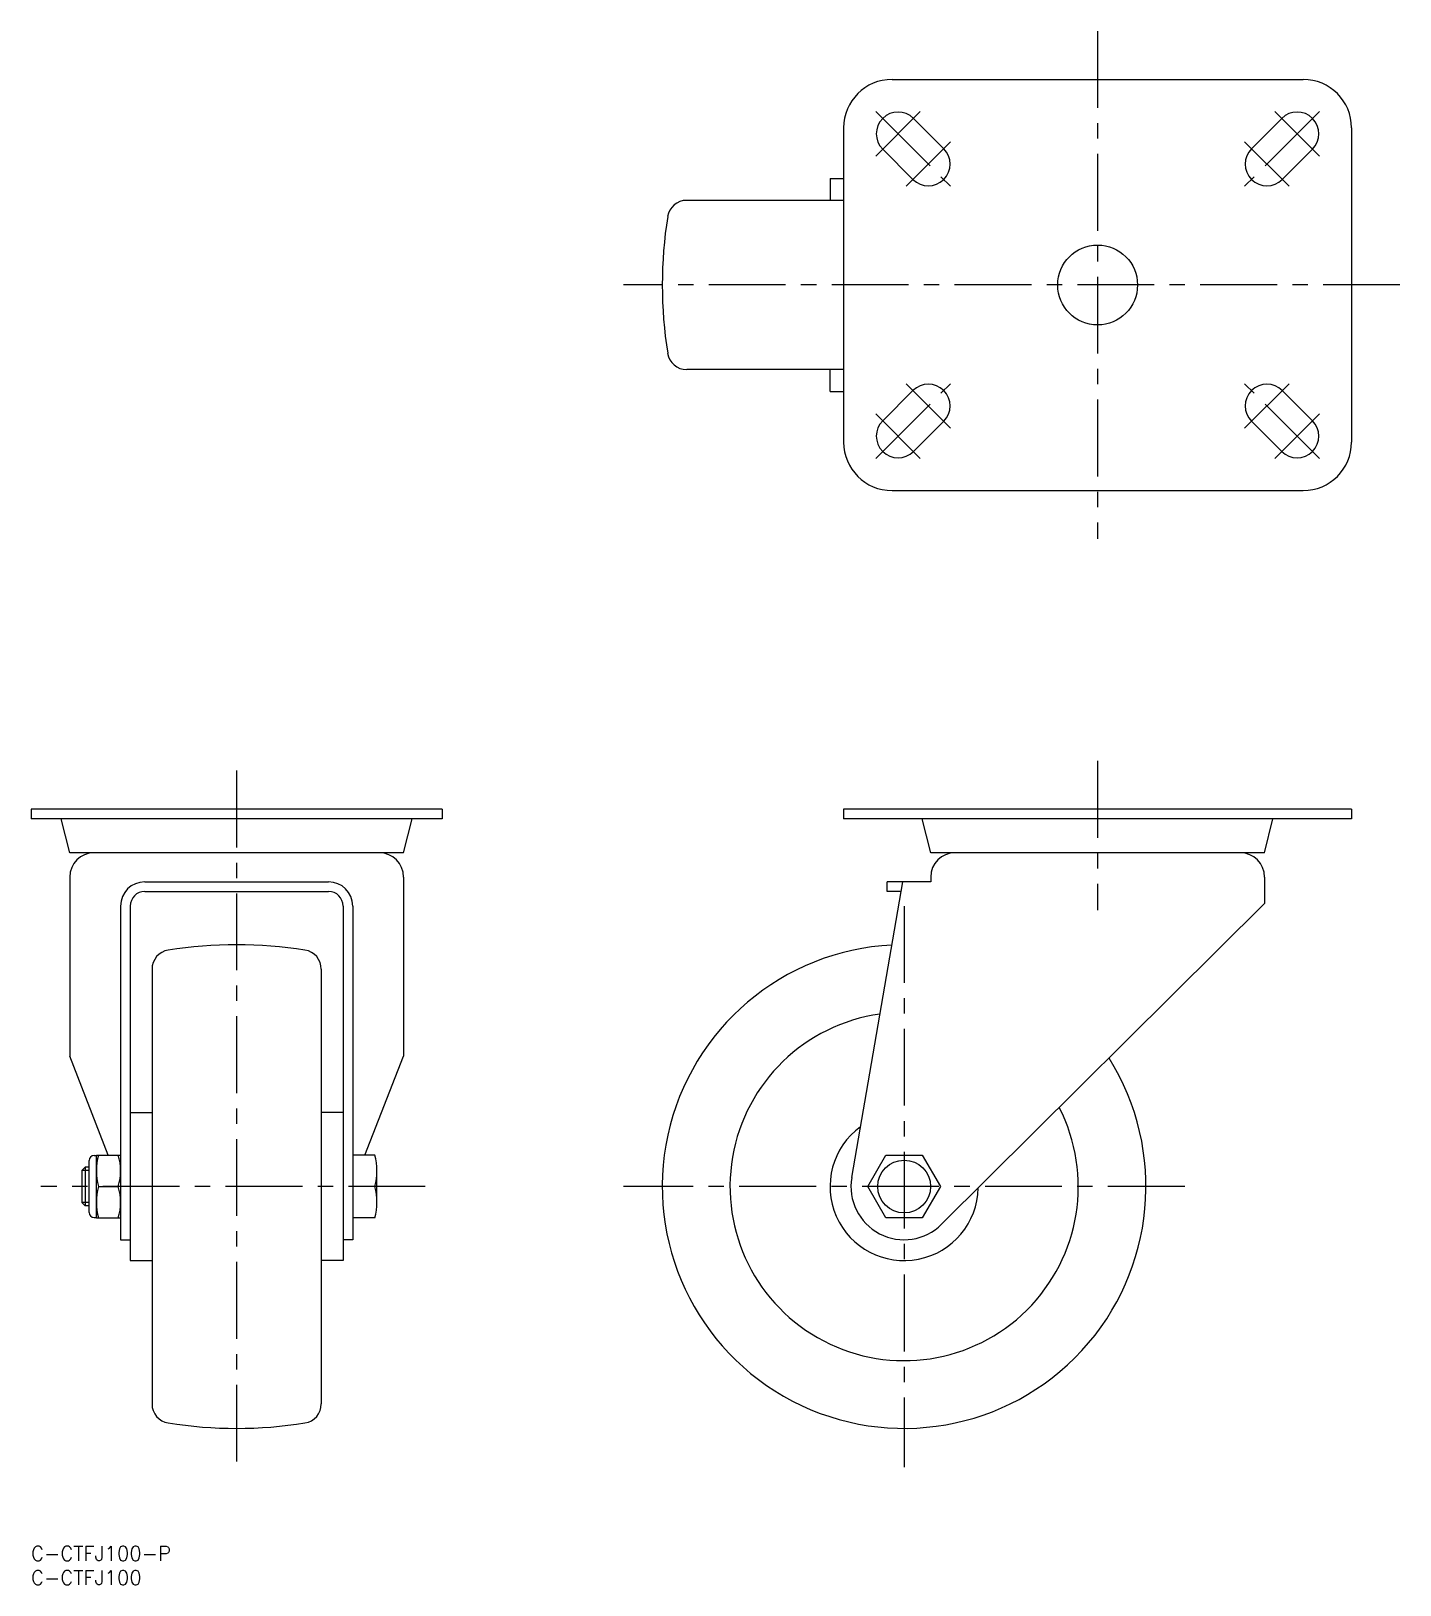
# Model space of a CAD drawing. Extents: x 0 to 283, y -8 to 313.
import ezdxf

# ---------------------------------------------------------------- set-up
doc = ezdxf.new("R2010")
doc.units = 0
doc.header["$LTSCALE"] = 0.5
doc.linetypes.add('CENTER', pattern=[50.8, 31.75, -6.35, 6.35, -6.35])
doc.layers.get('0').update_dxf_attribs({"linetype": 'CONTINUOUS'})
doc.layers.add('CENTER', color=1, linetype='CENTER')
doc.styles.get("Standard").update_dxf_attribs({"font": 'txt.shx', "height": 3, "bigfont": 'bigfont.shx'})

# ---------------------------------------------------------------- blocks, each defined once
blk = doc.blocks.new('*U20')
at = {"color": 7, "linetype": 'CONTINUOUS'}
blk.add_text('C-CTFJ100-P', height=3, dxfattribs=at).set_placement((0, -3))
blk = doc.blocks.new('*U21')
at = {"color": 7, "linetype": 'CONTINUOUS'}
blk.add_text('C-CTFJ100', height=3, dxfattribs=at).set_placement((0, -8))

msp = doc.modelspace()

# ---------------------------------------------------------------- linework, layer by layer
at = {"color": 7, "linetype": 'CONTINUOUS'}
for p, q in [((177.99, 303.28), (262.99, 303.28)), ((167.99, 293.28), (167.99, 228.28)), ((182.42, 295.21), (188.67, 288.96)), ((258.56, 295.21), (252.31, 288.96)), ((272.99, 293.28), (272.99, 228.28)), ((176.06, 288.84), (182.31, 282.59)), ((264.92, 288.84), (258.67, 282.59)), ((165.18, 282.78), (165.18, 278.28)), ((165.18, 282.78), (167.99, 282.78)), ((167.99, 278.28), (135.55, 278.28)), ((167.99, 243.28), (135.55, 243.28)), ((165.18, 238.78), (165.18, 243.28)), ((165.18, 238.78), (167.99, 238.78)), ((176.06, 232.71), (182.31, 238.96)), ((264.92, 232.71), (258.67, 238.96)), ((182.42, 226.34), (188.67, 232.59)), ((258.56, 226.34), (252.31, 232.59)), ((177.99, 218.28), (262.99, 218.28)), ((85, 152.37), (0, 152.37)), ((0, 152.37), (0, 150.37)), ((85, 152.37), (85, 150.37)), ((272.99, 152.37), (167.99, 152.37)), ((167.99, 152.37), (167.99, 150.37)), ((272.99, 152.37), (272.99, 150.37)), ((85, 150.37), (0, 150.37)), ((8, 143.37), (6.25, 150.37)), ((77, 143.37), (78.75, 150.37)), ((272.99, 150.37), (167.99, 150.37)), ((185.99, 143.37), (184.24, 150.37)), ((254.99, 143.37), (256.74, 150.37)), ((77, 143.37), (8, 143.37)), ((254.99, 143.37), (185.99, 143.37)), ((8, 138.37), (8, 101.36)), ((77, 138.37), (77, 101.36)), ((185.99, 138.37), (185.99, 137.37)), ((254.99, 138.37), (254.99, 132.87)), ((23.5, 137.37), (61.5, 137.37)), ((23.5, 135.37), (61.5, 135.37)), ((169.65, 76.24), (180.2, 137.37)), ((185.99, 137.37), (176.99, 137.37)), ((176.99, 135.37), (176.99, 137.37)), ((179.86, 135.37), (176.99, 135.37)), ((18.5, 132.37), (18.5, 63.37)), ((20.5, 132.37), (20.5, 59.06)), ((64.5, 132.37), (64.5, 59.06)), ((66.5, 132.37), (66.5, 63.37)), ((188.24, 66.57), (254.99, 132.87)), ((25, 119.31), (25, 29.44)), ((60, 119.31), (60, 29.44)), ((15.97, 80.87), (8, 101.36)), ((69.03, 80.87), (77, 101.36)), ((20.5, 89.68), (25, 89.68)), ((64.5, 89.68), (60, 89.68)), ((13.04, 80.77), (13.5, 80.77)), ((13.5, 67.87), (13.5, 80.87)), ((13.5, 80.87), (18.5, 80.87)), ((71.04, 80.87), (66.5, 80.87)), ((172.98, 74.37), (176.73, 80.87)), ((176.73, 80.87), (184.24, 80.87)), ((184.24, 80.87), (187.99, 74.37)), ((10.5, 77.7), (11.18, 78.37)), ((10.5, 77.7), (10.5, 71.05)), ((11.18, 78.37), (11.18, 70.37)), ((12, 78.37), (11.18, 78.37)), ((12, 69.02), (12, 79.73)), ((71.5, 71.12), (71.5, 77.62)), ((13.96, 74.37), (18.04, 74.37)), ((71.04, 74.37), (66.5, 74.37)), ((176.73, 67.87), (172.98, 74.37)), ((187.99, 74.37), (184.24, 67.87)), ((10.5, 71.05), (11.18, 70.37)), ((12, 70.37), (11.18, 70.37)), ((13.04, 67.98), (13.5, 67.98)), ((13.5, 67.87), (18.5, 67.87)), ((71.04, 67.87), (66.5, 67.87)), ((184.24, 67.87), (176.73, 67.87)), ((18.5, 63.37), (20.5, 63.37)), ((66.5, 63.37), (64.5, 63.37)), ((20.5, 59.06), (25, 59.06)), ((64.5, 59.06), (60, 59.06))]:
    msp.add_line(p, q, dxfattribs=at)
at = {"color": 3, "linetype": 'CONTINUOUS'}
for p, q in [((12, 77.7), (10.5, 77.7)), ((12, 71.05), (10.5, 71.05))]:
    msp.add_line(p, q, dxfattribs=at)
at = {"color": 7, "linetype": 'CONTINUOUS'}
for centre, radius in [((220.49, 260.78), 8.25), ((180.49, 74.37), 5.46)]:
    msp.add_circle(centre, radius, dxfattribs=at)
for centre, radius, start, end in [((177.99, 293.28), 10, 90, 180), ((262.99, 293.28), 10, 0, 90), ((179.24, 292.03), 4.5, 45, 225), ((261.74, 292.03), 4.5, 315, 135), ((185.49, 285.78), 4.5, 225, 45), ((255.49, 285.78), 4.5, 135, 315), ((135.55, 274.28), 4, 90, 170.9685), ((220.49, 260.78), 90, 170.9685, 189.0315), ((135.55, 247.28), 4, 189.0315, 270), ((185.49, 235.78), 4.5, 315, 135), ((255.49, 235.78), 4.5, 45, 225), ((179.24, 229.53), 4.5, 135, 315), ((261.74, 229.53), 4.5, 225, 45), ((177.99, 228.28), 10, 180, 270), ((262.99, 228.28), 10, 270, 0), ((13, 138.37), 5, 90, 180), ((72, 138.37), 5, 0, 90), ((190.99, 138.37), 5, 90, 180), ((249.99, 138.37), 5, 0, 90), ((23.5, 132.37), 5, 90, 180), ((23.5, 132.37), 3, 90, 180), ((61.5, 132.37), 5, 0, 90), ((61.5, 132.37), 3, 0, 90), ((29, 119.31), 4, 99.0315, 180), ((42.5, 34.37), 90, 80.9685, 99.0315), ((56, 119.31), 4, 0, 80.9685), ((180.49, 74.37), 50, 92.9127, 32.0999), ((180.49, 74.37), 36, 97.9952, 27.0173), ((180.49, 74.37), 15.31, 126.1235, 358.8891), ((13.04, 79.73), 1.04, 90, 180), ((25.1, 77.62), 11.6, 163.7343, 196.2657), ((6.9, 77.62), 11.6, 343.7343, 16.2657), ((59.9, 77.62), 11.6, 343.7343, 16.2657), ((25.1, 71.12), 11.6, 163.7343, 196.2657), ((6.9, 71.12), 11.6, 343.7343, 16.2657), ((59.9, 71.12), 11.6, 343.7343, 16.2657), ((180.49, 74.37), 11, 170.2036, 314.8089), ((13.04, 69.02), 1.04, 180, 270), ((29, 29.44), 4, 180, 260.9685), ((56, 29.44), 4, 279.0315, 0), ((42.5, 114.37), 90, 260.9685, 279.0315)]:
    msp.add_arc(centre, radius, start, end, dxfattribs=at)
at = {"layer": 'CENTER', "color": 1, "linetype": 'CENTER'}
for p, q in [((220.49, 313.28), (220.49, 208.28)), ((174.64, 296.62), (190.08, 281.18)), ((174.64, 287.43), (183.83, 296.62)), ((266.33, 296.62), (250.89, 281.18)), ((266.33, 287.43), (257.14, 296.62)), ((180.89, 281.18), (190.08, 290.37)), ((260.08, 281.18), (250.89, 290.37)), ((282.99, 260.78), (122.49, 260.78)), ((174.64, 224.93), (190.08, 240.37)), ((180.89, 240.37), (190.08, 231.18)), ((266.33, 224.93), (250.89, 240.37)), ((260.08, 240.37), (250.89, 231.18)), ((174.64, 234.12), (183.83, 224.93)), ((266.33, 234.12), (257.14, 224.93)), ((220.49, 162.37), (220.49, 131.49)), ((42.5, 160.37), (42.5, 16.37)), ((180.49, 132.37), (180.49, 16.37)), ((81.5, 74.37), (2, 74.37)), ((238.49, 74.37), (122.49, 74.37))]:
    msp.add_line(p, q, dxfattribs=at)

# ---------------------------------------------------------------- block references
at = {"color": 7, "linetype": 'CONTINUOUS'}
for name in ['*U20', '*U21']:
    msp.add_blockref(name, (0, 0), dxfattribs=at)

doc.saveas('drawing.dxf')
